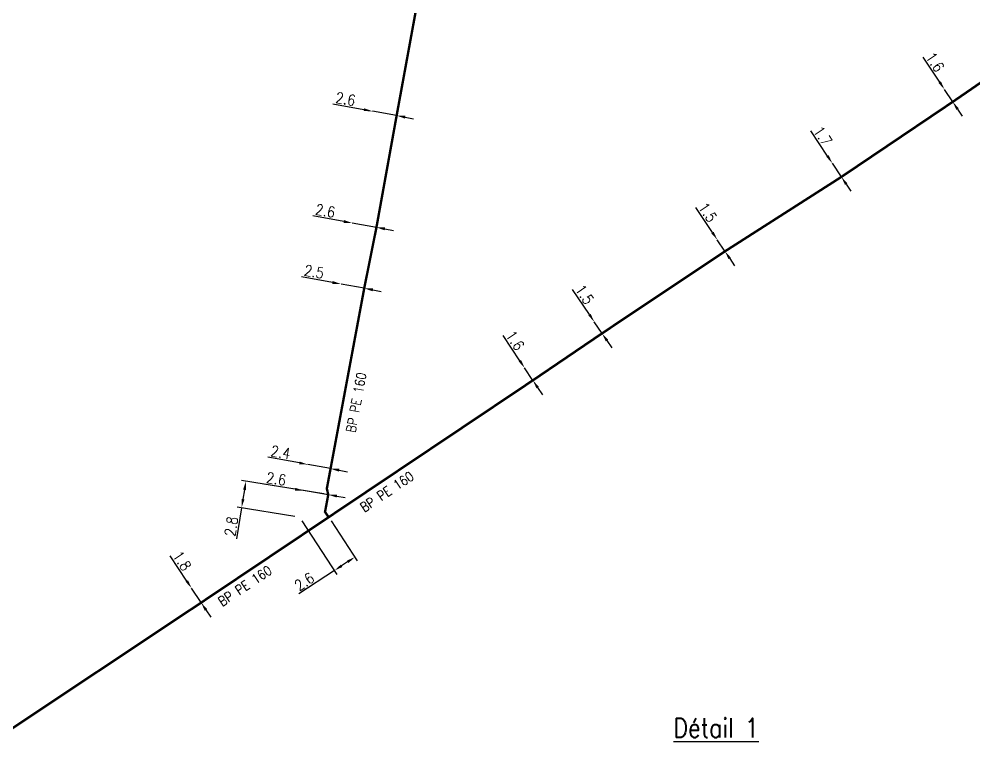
# Model space of a CAD drawing. Header units: millimetres. Extents: x 183997 to 185000, y 127999 to 129007.
# Drawn here: x 184152.9 to 184252.2, y 128335.1 to 128411 of the extents above; entities that cross this region are included whole.
import ezdxf
from ezdxf.enums import TextEntityAlignment as Align

# ---------------------------------------------------------------- set-up
doc = ezdxf.new("R2010")
doc.units = ezdxf.units.MM
doc.header["$PDMODE"] = 34
doc.linetypes.add('L_25_PE', pattern=[2000, 1000, 1000])
doc.layers.get('DEFPOINTS').update_dxf_attribs({"linetype": 'CONTINUOUS'})
doc.layers.add('L_150', color=1, linetype='CONTINUOUS')
doc.layers.add('L_900', color=7, linetype='CONTINUOUS')
doc.styles.get("Standard").update_dxf_attribs({"font": 'romans.shx', "width": 0.85})
doc.dimstyles.get("Standard").update_dxf_attribs({"dimtxt": 1.5, "dimasz": 1.2, "dimexe": 0.625, "dimexo": 0.625, "dimgap": 0.25, "dimtad": 1, "dimdec": 1, "dimzin": 0, "dimdsep": 46, "dimtxsty": 'Standard', "dimcen": -0.5, "dimadec": 0, "dimazin": 0, "dimtfac": 1, "dimtdec": 1, "dimtmove": 0, "dimatfit": 3, "dimfxl": 0, "dimtolj": 1, "dimtzin": 0, "dimarcsym": 0})

# ---------------------------------------------------------------- blocks, each defined once
blk = doc.blocks.new('*D848')
at = {"layer": 'DEFPOINTS', "color": 0, "linetype": 'Continuous', "transparency": 16777216}
for p in [(184225.519, 128388.01), (184225.519, 128388.01), (184226.322, 128386.803)]:
    blk.add_point(p, dxfattribs=at)
at = {"layer": 'L_150', "color": 0, "linetype": 'Continuous', "lineweight": -2, "transparency": 16777216}
for p, q in [((184225.021, 128388.759), (184223.281, 128391.376)), ((184226.322, 128386.803), (184225.519, 128388.01)), ((184226.821, 128386.053), (184227.319, 128385.304))]:
    blk.add_line(p, q, dxfattribs=at)
at = {"layer": 'L_150', "color": 0, "linetype": 'Continuous', "transparency": 16777216}
for points in [[(184225.146, 128388.842), (184224.896, 128388.676), (184225.519, 128388.01)], [(184226.945, 128386.136), (184226.696, 128385.97), (184226.322, 128386.803)]]:
    blk.add_solid(points, dxfattribs=at)
at = {"layer": 'L_150', "color": 0, "linetype": 'Continuous', "transparency": 16777216, "insert": (184224.526, 128390.858), "char_height": 1.125, "attachment_point": 5, "rotation": 303.62402}
blk.add_mtext('\\A1;1.5', dxfattribs=at)
blk = doc.blocks.new('*D850')
at = {"layer": 'DEFPOINTS', "color": 0, "linetype": 'Continuous', "transparency": 16777216}
for p in [(184170.836, 128351.729), (184170.836, 128351.729), (184171.83, 128350.228)]:
    blk.add_point(p, dxfattribs=at)
at = {"layer": 'L_150', "color": 0, "linetype": 'Continuous', "lineweight": -2, "transparency": 16777216}
for p, q in [((184170.339, 128352.479), (184168.604, 128355.099)), ((184171.83, 128350.228), (184170.836, 128351.729)), ((184172.327, 128349.478), (184172.824, 128348.727))]:
    blk.add_line(p, q, dxfattribs=at)
at = {"layer": 'L_150', "color": 0, "linetype": 'Continuous', "transparency": 16777216}
for points in [[(184170.464, 128352.562), (184170.214, 128352.396), (184170.836, 128351.729)], [(184172.452, 128349.561), (184172.202, 128349.395), (184171.83, 128350.228)]]:
    blk.add_solid(points, dxfattribs=at)
at = {"layer": 'L_150', "color": 0, "linetype": 'Continuous', "transparency": 16777216, "insert": (184169.849, 128354.578), "char_height": 1.125, "attachment_point": 5, "rotation": 303.51435}
blk.add_mtext('\\A1;1.8', dxfattribs=at)
blk = doc.blocks.new('*D851')
at = {"layer": 'DEFPOINTS', "color": 0, "linetype": 'Continuous', "transparency": 16777216}
for p in [(184182.035, 128359.125), (184185.09, 128359.121), (184185.689, 128353.567)]:
    blk.add_point(p, dxfattribs=at)
at = {"layer": 'L_150', "color": 0, "linetype": 'Continuous', "lineweight": -2, "transparency": 16777216}
for p, q in [((184182.292, 128358.734), (184185.947, 128353.175)), ((184185.347, 128358.729), (184188.078, 128354.576)), ((184187.068, 128354.473), (184186.442, 128354.061)), ((184185.689, 128353.567), (184181.988, 128351.133))]:
    blk.add_line(p, q, dxfattribs=at)
at = {"layer": 'L_150', "color": 0, "linetype": 'Continuous', "transparency": 16777216}
for points in [[(184186.986, 128354.598), (184187.151, 128354.348), (184187.82, 128354.967)], [(184186.359, 128354.186), (184186.524, 128353.936), (184185.689, 128353.567)]]:
    blk.add_solid(points, dxfattribs=at)
at = {"layer": 'L_150', "color": 0, "linetype": 'Continuous', "transparency": 16777216, "insert": (184182.57, 128352.413), "char_height": 1.125, "attachment_point": 5, "rotation": 33.32107}
blk.add_mtext('\\A1;2.6', dxfattribs=at)
blk = doc.blocks.new('*D852')
at = {"layer": 'DEFPOINTS', "color": 0, "linetype": 'Continuous', "transparency": 16777216}
for p in [(184187.556, 128389.749), (184187.556, 128389.749), (184190.065, 128389.296)]:
    blk.add_point(p, dxfattribs=at)
at = {"layer": 'L_150', "color": 0, "linetype": 'Continuous', "lineweight": -2, "transparency": 16777216}
for p, q in [((184186.67, 128389.909), (184183.444, 128390.491)), ((184190.065, 128389.296), (184187.556, 128389.749)), ((184190.951, 128389.136), (184191.837, 128388.976))]:
    blk.add_line(p, q, dxfattribs=at)
at = {"layer": 'L_150', "color": 0, "linetype": 'Continuous', "transparency": 16777216}
for points in [[(184186.697, 128390.056), (184186.644, 128389.761), (184187.556, 128389.749)], [(184190.978, 128389.284), (184190.924, 128388.988), (184190.065, 128389.296)]]:
    blk.add_solid(points, dxfattribs=at)
at = {"layer": 'L_150', "color": 0, "linetype": 'Continuous', "transparency": 16777216, "insert": (184184.747, 128391.018), "char_height": 1.125, "attachment_point": 5, "rotation": 349.76868}
blk.add_mtext('\\A1;2.6', dxfattribs=at)
blk = doc.blocks.new('*D1194')
at = {"layer": 'DEFPOINTS', "color": 0, "linetype": 'Continuous', "transparency": 16777216}
for p in [(184205.481, 128374.664), (184205.481, 128374.664), (184206.338, 128373.372)]:
    blk.add_point(p, dxfattribs=at)
at = {"layer": 'L_150', "color": 0, "linetype": 'Continuous', "lineweight": -2, "transparency": 16777216}
for p, q in [((184204.984, 128375.414), (184203.248, 128378.033)), ((184206.338, 128373.372), (184205.481, 128374.664)), ((184206.835, 128372.622), (184207.332, 128371.872))]:
    blk.add_line(p, q, dxfattribs=at)
at = {"layer": 'L_150', "color": 0, "linetype": 'Continuous', "transparency": 16777216}
for points in [[(184205.109, 128375.497), (184204.859, 128375.331), (184205.481, 128374.664)], [(184206.96, 128372.705), (184206.71, 128372.539), (184206.338, 128373.372)]]:
    blk.add_solid(points, dxfattribs=at)
at = {"layer": 'L_150', "color": 0, "linetype": 'Continuous', "transparency": 16777216, "insert": (184204.493, 128377.513), "char_height": 1.125, "attachment_point": 5, "rotation": 303.53959}
blk.add_mtext('\\A1;1.6', dxfattribs=at)
blk = doc.blocks.new('*D1196')
at = {"layer": 'DEFPOINTS', "color": 0, "linetype": 'Continuous', "transparency": 16777216}
for p in [(184249.157, 128403.658), (184249.157, 128403.658), (184250.014, 128402.366)]:
    blk.add_point(p, dxfattribs=at)
at = {"layer": 'L_150', "color": 0, "linetype": 'Continuous', "lineweight": -2, "transparency": 16777216}
for p, q in [((184248.66, 128404.408), (184246.924, 128407.027)), ((184250.014, 128402.366), (184249.157, 128403.658)), ((184250.511, 128401.616), (184251.008, 128400.866))]:
    blk.add_line(p, q, dxfattribs=at)
at = {"layer": 'L_150', "color": 0, "linetype": 'Continuous', "transparency": 16777216}
for points in [[(184248.785, 128404.491), (184248.535, 128404.325), (184249.157, 128403.658)], [(184250.636, 128401.699), (184250.386, 128401.533), (184250.014, 128402.366)]]:
    blk.add_solid(points, dxfattribs=at)
at = {"layer": 'L_150', "color": 0, "linetype": 'Continuous', "transparency": 16777216, "insert": (184248.169, 128406.507), "char_height": 1.125, "attachment_point": 5, "rotation": 303.5409}
blk.add_mtext('\\A1;1.6', dxfattribs=at)
blk = doc.blocks.new('*D1197')
at = {"layer": 'DEFPOINTS', "color": 0, "linetype": 'Continuous', "transparency": 16777216}
for p in [(184212.726, 128379.466), (184212.726, 128379.466), (184213.536, 128378.264)]:
    blk.add_point(p, dxfattribs=at)
at = {"layer": 'L_150', "color": 0, "linetype": 'Continuous', "lineweight": -2, "transparency": 16777216}
for p, q in [((184212.223, 128380.213), (184210.468, 128382.819)), ((184213.536, 128378.264), (184212.726, 128379.466)), ((184214.038, 128377.517), (184214.541, 128376.771))]:
    blk.add_line(p, q, dxfattribs=at)
at = {"layer": 'L_150', "color": 0, "linetype": 'Continuous', "transparency": 16777216}
for points in [[(184212.347, 128380.296), (184212.099, 128380.129), (184212.726, 128379.466)], [(184214.163, 128377.601), (184213.914, 128377.433), (184213.536, 128378.264)]]:
    blk.add_solid(points, dxfattribs=at)
at = {"layer": 'L_150', "color": 0, "linetype": 'Continuous', "transparency": 16777216, "insert": (184211.716, 128382.308), "char_height": 1.125, "attachment_point": 5, "rotation": 303.95821}
blk.add_mtext('\\A1;1.5', dxfattribs=at)
blk = doc.blocks.new('*D1199')
at = {"layer": 'DEFPOINTS', "color": 0, "linetype": 'Continuous', "transparency": 16777216}
for p in [(184237.491, 128395.967), (184237.491, 128395.967), (184238.432, 128394.551)]:
    blk.add_point(p, dxfattribs=at)
at = {"layer": 'L_150', "color": 0, "linetype": 'Continuous', "lineweight": -2, "transparency": 16777216}
for p, q in [((184236.993, 128396.717), (184235.255, 128399.334)), ((184238.432, 128394.551), (184237.491, 128395.967)), ((184238.93, 128393.801), (184239.428, 128393.052))]:
    blk.add_line(p, q, dxfattribs=at)
at = {"layer": 'L_150', "color": 0, "linetype": 'Continuous', "transparency": 16777216}
for points in [[(184237.118, 128396.8), (184236.868, 128396.634), (184237.491, 128395.967)], [(184239.055, 128393.884), (184238.805, 128393.718), (184238.432, 128394.551)]]:
    blk.add_solid(points, dxfattribs=at)
at = {"layer": 'L_150', "color": 0, "linetype": 'Continuous', "transparency": 16777216, "insert": (184236.5, 128398.815), "char_height": 1.125, "attachment_point": 5, "rotation": 303.59557}
blk.add_mtext('\\A1;1.7', dxfattribs=at)
blk = doc.blocks.new('*D1201')
at = {"layer": 'DEFPOINTS', "color": 0, "linetype": 'Continuous', "transparency": 16777216}
for p in [(184185.053, 128361.469), (184176.039, 128360.106), (184182.035, 128359.125)]:
    blk.add_point(p, dxfattribs=at)
at = {"layer": 'L_150', "color": 0, "linetype": 'Continuous', "lineweight": -2, "transparency": 16777216}
for p, q in [((184184.59, 128361.545), (184176.029, 128362.945)), ((184176.346, 128361.981), (184176.184, 128360.995)), ((184176.039, 128360.106), (184175.51, 128356.871)), ((184181.572, 128359.201), (184175.576, 128360.182))]:
    blk.add_line(p, q, dxfattribs=at)
at = {"layer": 'L_150', "color": 0, "linetype": 'Continuous', "transparency": 16777216}
for points in [[(184176.198, 128362.006), (184176.494, 128361.957), (184176.491, 128362.87)], [(184176.036, 128361.019), (184176.332, 128360.97), (184176.039, 128360.106)]]:
    blk.add_solid(points, dxfattribs=at)
at = {"layer": 'L_150', "color": 0, "linetype": 'Continuous', "transparency": 16777216, "insert": (184174.962, 128358.166), "char_height": 1.125, "attachment_point": 5, "rotation": 80.7088}
blk.add_mtext('\\A1;2.8', dxfattribs=at)
blk = doc.blocks.new('*D1203')
at = {"layer": 'DEFPOINTS', "color": 0, "linetype": 'Continuous', "transparency": 16777216}
for p in [(184186.386, 128383.397), (184186.386, 128383.397), (184188.795, 128382.953)]:
    blk.add_point(p, dxfattribs=at)
at = {"layer": 'L_150', "color": 0, "linetype": 'Continuous', "lineweight": -2, "transparency": 16777216}
for p, q in [((184185.501, 128383.56), (184182.276, 128384.154)), ((184188.795, 128382.953), (184186.386, 128383.397)), ((184189.68, 128382.79), (184190.565, 128382.627))]:
    blk.add_line(p, q, dxfattribs=at)
at = {"layer": 'L_150', "color": 0, "linetype": 'Continuous', "transparency": 16777216}
for points in [[(184185.528, 128383.708), (184185.474, 128383.413), (184186.386, 128383.397)], [(184189.708, 128382.938), (184189.653, 128382.643), (184188.795, 128382.953)]]:
    blk.add_solid(points, dxfattribs=at)
at = {"layer": 'L_150', "color": 0, "linetype": 'Continuous', "transparency": 16777216, "insert": (184183.582, 128384.677), "char_height": 1.125, "attachment_point": 5, "rotation": 349.56073}
blk.add_mtext('\\A1;2.5', dxfattribs=at)
blk = doc.blocks.new('*D1205')
at = {"layer": 'DEFPOINTS', "color": 0, "linetype": 'Continuous', "transparency": 16777216}
for p in [(184182.932, 128364.607), (184182.932, 128364.607), (184185.293, 128364.177)]:
    blk.add_point(p, dxfattribs=at)
at = {"layer": 'L_150', "color": 0, "linetype": 'Continuous', "lineweight": -2, "transparency": 16777216}
for p, q in [((184182.046, 128364.768), (184178.776, 128365.363)), ((184185.293, 128364.177), (184182.932, 128364.607)), ((184186.178, 128364.016), (184187.064, 128363.854))]:
    blk.add_line(p, q, dxfattribs=at)
at = {"layer": 'L_150', "color": 0, "linetype": 'Continuous', "transparency": 16777216}
for points in [[(184182.073, 128364.915), (184182.019, 128364.62), (184182.932, 128364.607)], [(184186.205, 128364.163), (184186.151, 128363.868), (184185.293, 128364.177)]]:
    blk.add_solid(points, dxfattribs=at)
at = {"layer": 'L_150', "color": 0, "linetype": 'Continuous', "transparency": 16777216, "insert": (184180.103, 128365.884), "char_height": 1.125, "attachment_point": 5, "rotation": 349.68262}
blk.add_mtext('\\A1;2.4', dxfattribs=at)
blk = doc.blocks.new('*D1207')
at = {"layer": 'DEFPOINTS', "color": 0, "linetype": 'Continuous', "transparency": 16777216}
for p in [(184182.487, 128361.889), (184182.487, 128361.889), (184185.053, 128361.469)]:
    blk.add_point(p, dxfattribs=at)
at = {"layer": 'L_150', "color": 0, "linetype": 'Continuous', "lineweight": -2, "transparency": 16777216}
for p, q in [((184181.599, 128362.034), (184178.341, 128362.567)), ((184185.053, 128361.469), (184182.487, 128361.889)), ((184185.941, 128361.324), (184186.829, 128361.178))]:
    blk.add_line(p, q, dxfattribs=at)
at = {"layer": 'L_150', "color": 0, "linetype": 'Continuous', "transparency": 16777216}
for points in [[(184181.623, 128362.182), (184181.575, 128361.886), (184182.487, 128361.889)], [(184185.965, 128361.472), (184185.917, 128361.176), (184185.053, 128361.469)]]:
    blk.add_solid(points, dxfattribs=at)
at = {"layer": 'L_150', "color": 0, "linetype": 'Continuous', "transparency": 16777216, "insert": (184179.636, 128363.115), "char_height": 1.125, "attachment_point": 5, "rotation": 350.7088}
blk.add_mtext('\\A1;2.6', dxfattribs=at)
blk = doc.blocks.new('*D1208')
at = {"layer": 'DEFPOINTS', "color": 0, "linetype": 'Continuous', "transparency": 16777216}
for p in [(184189.657, 128401.389), (184189.657, 128401.389), (184192.166, 128400.934)]:
    blk.add_point(p, dxfattribs=at)
at = {"layer": 'L_150', "color": 0, "linetype": 'Continuous', "lineweight": -2, "transparency": 16777216}
for p, q in [((184188.771, 128401.549), (184185.545, 128402.134)), ((184192.166, 128400.934), (184189.657, 128401.389)), ((184193.052, 128400.773), (184193.937, 128400.612))]:
    blk.add_line(p, q, dxfattribs=at)
at = {"layer": 'L_150', "color": 0, "linetype": 'Continuous', "transparency": 16777216}
for points in [[(184188.798, 128401.697), (184188.745, 128401.401), (184189.657, 128401.389)], [(184193.078, 128400.921), (184193.025, 128400.625), (184192.166, 128400.934)]]:
    blk.add_solid(points, dxfattribs=at)
at = {"layer": 'L_150', "color": 0, "linetype": 'Continuous', "transparency": 16777216, "insert": (184186.849, 128402.66), "char_height": 1.125, "attachment_point": 5, "rotation": 349.72303}
blk.add_mtext('\\A1;2.6', dxfattribs=at)

msp = doc.modelspace()

# ---------------------------------------------------------------- linework, layer by layer
at = {"layer": 'L_150', "linetype": 'L_25_PE', "const_width": 0.25, "flags": 128}
msp.add_lwpolyline([(184114.749, 128313.706), (184117.592, 128315.571), (184131.393, 128324.444), (184146.26, 128333.198), (184171.83, 128350.228), (184185.09, 128359.121), (184206.338, 128373.372), (184206.338, 128373.372), (184213.536, 128378.264), (184226.322, 128386.803), (184238.432, 128394.551), (184250.014, 128402.366), (184261.627, 128410.361), (184281.827, 128423.635), (184293.972, 128431.549), (184310.829, 128442.791), (184322.842, 128450.523), (184346.065, 128466.061), (184353.919, 128471.254), (184365.542, 128479.315), (184371.382, 128483.198), (184380.969, 128489.053), (184389.915, 128494.948), (184392.196, 128507.764), (184392.196, 128507.764), (184390.456, 128510.049), (184389.607, 128511.164), (184388.196, 128511.607), (184387.428, 128511.904), (184380.494, 128514.025), (184383.015, 128527.46), (184384.363, 128528.119), (184386.15, 128527.879), (184390.079, 128527.129, 0.187336), (184393.714, 128527.633), (184394.414, 128528.903), (184395.664, 128535.779), (184395.93, 128542.828), (184395.894, 128543.547), (184393.837, 128547.677), (184391.99, 128549.26), (184371.666, 128584.015), (184360.613, 128602.974), (184353.646, 128615.4), (184331.747, 128652.228), (184330.343, 128654.336), (184328.732, 128655.256), (184326.706, 128654.98), (184321.56, 128651.553), (184321.56, 128651.553), (184270.444, 128616.936), (184242.383, 128598.042), (184241.72, 128597.595), (184238.528, 128595.351), (184237.762, 128594.639), (184237.269, 128593.38), (184236.751, 128590.58), (184230.802, 128559.695, 0.420912), (184233.544, 128555.743), (184238.531, 128554.552), (184239.184, 128554.462), (184239.606, 128553.772), (184252.996, 128551.266), (184266.936, 128548.521), (184280.612, 128546.039), (184294.503, 128543.399), (184308.386, 128540.885), (184323.052, 128538.222), (184338.018, 128535.338), (184356.804, 128531.793), (184380.625, 128527.611), (184382.948, 128527.099)], format="xyb", dxfattribs=at)
msp.add_lwpolyline([(184185.09, 128359.121), (184184.718, 128359.675), (184185.053, 128361.469), (184184.906, 128362.104), (184185.293, 128364.177), (184185.293, 128364.177), (184185.293, 128364.177), (184188.795, 128382.953), (184190.065, 128389.296), (184192.166, 128400.934), (184195.847, 128421.055), (184198.308, 128435.22), (184200.684, 128448.094), (184202.905, 128459.824), (184206.397, 128476.459), (184209.825, 128492.054), (184212.434, 128503.694), (184215.163, 128516.298), (184217.512, 128527.399), (184218.513, 128533.343), (184218.513, 128533.343), (184219.823, 128539.162), (184219.15, 128540.412), (184218.093, 128542.375), (184218.093, 128542.375), (184218.37, 128544.12)], dxfattribs=at)

# ---------------------------------------------------------------- texts
at = {"layer": 'L_150', "linetype": 'Continuous', "width": 0.85}
for rotation, p in [(79.43419, (184187.958, 128371.071)), (33.84943, (184191.157, 128361.776)), (33.84943, (184176.394, 128351.976))]:
    msp.add_text('BP PE 160', height=1, rotation=rotation, dxfattribs=at).set_placement(p, align=Align.MIDDLE)
at = {"layer": 'L_900', "insert": (184220.95, 128338.188), "char_height": 2, "attachment_point": 1}
msp.add_mtext_dynamic_manual_height_columns('{\\LDétail 1}', width=19.15508, gutter_width=5, heights=[0], dxfattribs=at)

# ---------------------------------------------------------------- dimensions: what is measured, and where the dimension line sits
at = {"layer": 'L_150', "linetype": 'Continuous'}
for base, p1, p2, angle, override, picture, middle in [((184249.1575, 128403.6578), (184250.013925, 128402.365888), (184249.1575, 128403.6578), 303.540898, {"dimscale": 0.75, "dimatfit": 0}, '*D1196', (184247.543564, 128406.092414)), ((184189.657, 128401.389), (184192.166, 128400.934), (184189.657, 128401.389), 349.72303, {"dimscale": 0.75, "dimatfit": 0}, '*D1208', (184186.716, 128401.922)), ((184237.491, 128395.967), (184238.432, 128394.551), (184237.491, 128395.967), 303.59557, {"dimscale": 0.75, "dimatfit": 0}, '*D1199', (184235.875, 128398.4)), ((184187.556, 128389.7487), (184190.0655, 128389.2958), (184187.556, 128389.7487), 349.76868, {"dimscale": 0.75, "dimatfit": 0}, '*D852', (184184.6142, 128390.2797)), ((184225.5193, 128388.01), (184226.3222241, 128386.8026007), (184225.5193, 128388.01), 303.6240228, {"dimscale": 0.75, "dimatfit": 0}, '*D848', (184223.9018332, 128390.4422701)), ((184186.386, 128383.397), (184188.795, 128382.953), (184186.386, 128383.397), 349.56073, {"dimscale": 0.75, "dimatfit": 0}, '*D1203', (184183.446, 128383.939)), ((184212.7257, 128379.4662), (184213.5357, 128378.2635), (184212.7257, 128379.4662), 303.95821, {"dimscale": 0.75, "dimatfit": 0}, '*D1197', (184211.0941, 128381.889)), ((184205.481, 128374.664), (184206.338, 128373.372), (184205.481, 128374.664), 303.53959, {"dimscale": 0.75, "dimatfit": 0}, '*D1194', (184203.868, 128377.099)), ((184182.932, 128364.607), (184185.293, 128364.177), (184182.932, 128364.607), 349.68262, {"dimscale": 0.75, "dimlfac": 1, "dimlunit": 2, "dimatfit": 0}, '*D1205', (184179.968, 128365.146)), ((184182.487, 128361.889), (184185.053, 128361.469), (184182.487, 128361.889), 350.7088, {"dimscale": 0.75, "dimatfit": 0}, '*D1207', (184179.515, 128362.375)), ((184176.039, 128360.106), (184185.053, 128361.469), (184182.035, 128359.125), 80.7088, {"dimscale": 0.75}, '*D1201', (184175.702, 128358.045)), ((184185.6895, 128353.5665), (184185.0895, 128359.1211), (184182.035, 128359.1255), 33.32107, {"dimscale": 0.75}, '*D851', (184182.9816, 128351.7864)), ((184170.836, 128351.729), (184171.83, 128350.228), (184170.836, 128351.729), 303.51435, {"dimscale": 0.75, "dimlfac": 1, "dimlunit": 2, "dimatfit": 0}, '*D850', (184169.223, 128354.164))]:
    dim = msp.add_linear_dim(base=base, p1=p1, p2=p2, angle=angle, dimstyle='Standard', override=override, dxfattribs=at)
    dim.commit()
    dim.dimension.update_dxf_attribs({"geometry": picture, "text_midpoint": middle, "dimtype": 160})

doc.saveas('drawing.dxf')
